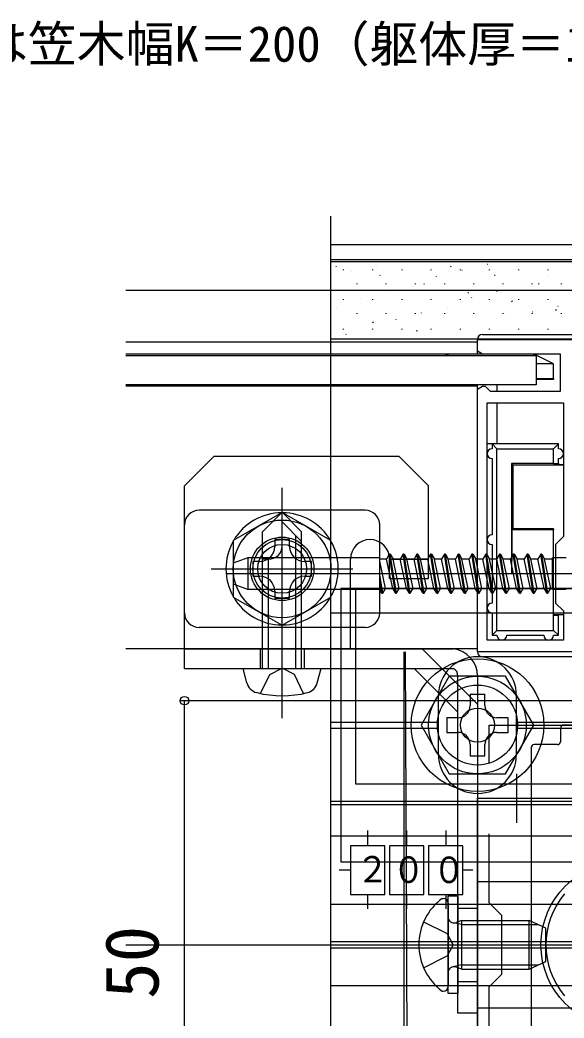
# Model space of a CAD drawing. Units: millimetres, scale not verified. Extents: x -875 to 875, y -1300 to 1294.
# Drawn here: x 348.7 to 460.1, y 101.7 to 306.1 of the extents above; entities that cross this region are included whole.
import ezdxf
from ezdxf.enums import TextEntityAlignment as Align

# ---------------------------------------------------------------- set-up
doc = ezdxf.new("R2010")
doc.units = ezdxf.units.MM
doc.header["$LTSCALE"] = 8
for name, color, linetype in [('0-1_USER1', 3, 'Continuous'), ('0-2_YKK_11', 7, 'Continuous'), ('0-3_YKK_12', 2, 'Continuous'), ('0-4_YKK_13', 4, 'Continuous'), ('0-5_YKK_D', 6, 'Continuous'), ('0-7_YSS_K', 3, 'Continuous')]:
    doc.layers.add(name, color=color, linetype=linetype)
doc.styles.add('ＭＳ ゴシック', font='')
doc.styles.get('ＭＳ ゴシック').set_extended_font_data('MS Gothic')

msp = doc.modelspace()

# ---------------------------------------------------------------- linework, layer by layer
at = {"layer": '0-2_YKK_11'}
for p, q in [((450.362, 151.707), (450.362, 141.707)), ((445.362, 146.707), (455.362, 146.707))]:
    msp.add_line(p, q, dxfattribs=at)
for points in [[(442.362, 176.707), (442.362, 230.507), (443.362, 231.107), (443.962, 231.107), (444.362, 230.707), (444.962, 230.107), (459.362, 230.107), (459.362, 237.707), (443.362, 237.707), (442.362, 238.307), (442.362, 240.707), (462.362, 240.707), (462.362, 193.624), (462.122, 193.257), (462.122, 192.158), (462.362, 191.791), (462.362, 176.707)], [(444.362, 179.107), (444.362, 227.707), (459.962, 227.707), (459.962, 200.307), (458.362, 198.707), (458.362, 186.707), (459.962, 185.107), (459.962, 179.107)], [(442.362, 166.707), (442.362, 66.707), (502.362, 66.707), (502.362, 166.707)]]:
    msp.add_lwpolyline(points, close=True, dxfattribs=at)
for points in [[(444.762, 153.974), (444.762, 161.707), (499.962, 161.707), (499.962, 153.974)], [(444.762, 93.974), (444.762, 108.107), (447.362, 110.707), (447.362, 122.707), (444.762, 125.307), (444.762, 139.441)]]:
    msp.add_lwpolyline(points, dxfattribs=at)
at = {"layer": '0-3_YKK_12'}
for p, q in [((574.368, 250.707), (370.355, 250.707)), ((442.362, 240.107), (370.355, 240.107)), ((442.362, 237.707), (442.362, 240.107)), ((442.362, 237.707), (370.355, 237.707)), ((442.362, 231.107), (370.355, 231.107)), ((442.362, 177.307), (442.362, 231.407)), ((442.362, 177.307), (370.355, 177.307))]:
    msp.add_line(p, q, dxfattribs=at)
at = {"layer": '0-4_YKK_13'}
for p, q in [((412.362, 17.767), (412.362, 265.907)), ((412.362, 260.114), (532.362, 260.114)), ((412.362, 257.059), (532.362, 257.059)), ((412.362, 240.738), (412.362, 257.059)), ((412.362, 256.685), (532.362, 256.685)), ((413.512, 255.473), (413.402, 255.64)), ((421.785, 255.869), (421.778, 255.888)), ((436.972, 255.545), (436.861, 255.712)), ((444.458, 256.022), (444.451, 256.041)), ((414.96, 254.89), (414.96, 254.99)), ((416.527, 254.671), (416.52, 254.69)), ((420.94, 254.89), (420.94, 254.99)), ((422.519, 253.705), (422.408, 253.871)), ((426.92, 254.89), (426.92, 254.99)), ((432.9, 254.89), (432.9, 254.99)), ((433.976, 253.533), (433.969, 253.551)), ((438.88, 254.89), (438.88, 254.99)), ((439.2, 254.825), (439.194, 254.843)), ((444.86, 254.89), (444.86, 254.99)), ((445.978, 253.776), (445.868, 253.943)), ((450.84, 254.89), (450.84, 254.99)), ((456.649, 253.686), (456.643, 253.705)), ((456.82, 254.89), (456.82, 254.99)), ((417.71, 252.04), (417.71, 252.14)), ((423.69, 252.04), (423.69, 252.14)), ((428.985, 251.581), (428.979, 251.6)), ((429.67, 252.04), (429.67, 252.14)), ((431.525, 251.936), (431.415, 252.102)), ((435.65, 252.04), (435.65, 252.14)), ((441.63, 252.04), (441.63, 252.14)), ((447.61, 252.04), (447.61, 252.14)), ((451.659, 251.734), (451.652, 251.753)), ((453.59, 252.04), (453.59, 252.14)), ((454.984, 252.008), (454.874, 252.174)), ((459.57, 252.04), (459.57, 252.14)), ((423.728, 250.383), (423.721, 250.402)), ((440.532, 250.167), (440.421, 250.334)), ((446.401, 250.536), (446.394, 250.555)), ((414.96, 248.81), (414.96, 248.91)), ((418.503, 249.091), (418.497, 249.11)), ((420.94, 248.81), (420.94, 248.91)), ((426.92, 248.81), (426.92, 248.91)), ((432.9, 248.81), (432.9, 248.91)), ((438.88, 248.81), (438.88, 248.91)), ((441.177, 249.244), (441.17, 249.263)), ((444.86, 248.81), (444.86, 248.91)), ((449.538, 248.398), (449.428, 248.565)), ((450.84, 248.81), (450.84, 248.91)), ((456.82, 248.81), (456.82, 248.91)), ((458.859, 247.446), (458.852, 247.464)), ((413.513, 247.139), (413.506, 247.158)), ((417.71, 245.96), (417.71, 246.06)), ((423.69, 245.96), (423.69, 246.06)), ((429.67, 245.96), (429.67, 246.06)), ((430.928, 246.095), (430.921, 246.113)), ((435.65, 245.96), (435.65, 246.06)), ((436.186, 247.292), (436.179, 247.311)), ((441.63, 245.96), (441.63, 246.06)), ((447.61, 245.96), (447.61, 246.06)), ((453.59, 245.96), (453.59, 246.06)), ((453.601, 246.248), (453.595, 246.267)), ((458.544, 246.629), (458.434, 246.796)), ((459.57, 245.96), (459.57, 246.06)), ((421.041, 244.099), (420.931, 244.266)), ((425.704, 244.802), (425.697, 244.821)), ((448.377, 244.956), (448.37, 244.975)), ((414.96, 242.73), (414.96, 242.83)), ((415.455, 241.653), (415.449, 241.672)), ((420.713, 242.851), (420.706, 242.869)), ((420.94, 242.73), (420.94, 242.83)), ((426.92, 242.73), (426.92, 242.83)), ((430.047, 242.33), (429.937, 242.497)), ((432.9, 242.73), (432.9, 242.83)), ((438.129, 241.806), (438.122, 241.825)), ((438.88, 242.73), (438.88, 242.83)), ((443.362, 241.707), (462.363, 241.707)), ((443.386, 243.004), (443.38, 243.023)), ((444.86, 242.73), (444.86, 242.83)), ((450.84, 242.73), (450.84, 242.83)), ((456.82, 242.73), (456.82, 242.83)), ((442.362, 237.707), (442.362, 240.706)), ((435.762, 237.407), (436.362, 237.707)), ((436.362, 237.407), (436.362, 237.707)), ((457.962, 235.707), (453.962, 237.707)), ((446.362, 231.407), (446.362, 230.107)), ((454.362, 232.704), (457.962, 232.673)), ((457.962, 232.496), (454.362, 232.496)), ((457.962, 232.673), (457.962, 232.496)), ((446.362, 227.707), (446.362, 219.307)), ((442.362, 176.709), (442.362, 219.307)), ((445.362, 219.307), (444.362, 219.307)), ((445.362, 219.307), (446.362, 218.307)), ((445.362, 219.307), (445.362, 218.307)), ((458.962, 218.307), (458.962, 219.307)), ((388.362, 216.707), (382.362, 210.707)), ((426.362, 216.707), (388.362, 216.707)), ((426.362, 216.707), (432.362, 210.707)), ((446.362, 181.107), (446.362, 218.307)), ((457.962, 215.307), (457.962, 218.307)), ((445.362, 216.307), (445.362, 200.707)), ((449.362, 215.307), (449.362, 192.707)), ((457.962, 215.307), (449.362, 215.307)), ((449.632, 215.037), (449.632, 201.9)), ((457.962, 215.307), (458.962, 215.273)), ((458.962, 215.273), (458.962, 216.307)), ((458.962, 215.273), (458.962, 215.054)), ((458.962, 215.054), (459.962, 215.054)), ((432.362, 191.707), (432.362, 210.707)), ((402.362, 163.107), (402.362, 210.307)), ((402.362, 179.207), (402.362, 208.207)), ((419.362, 205.707), (385.362, 205.707)), ((382.362, 184.707), (382.362, 202.707)), ((406.362, 199.307), (402.362, 203.307)), ((422.362, 184.707), (422.362, 202.707)), ((405.162, 173.307), (405.162, 200.507)), ((449.632, 201.9), (449.439, 201.707)), ((457.962, 201.707), (449.439, 201.707)), ((457.962, 201.9), (449.632, 201.9)), ((457.962, 201.9), (457.962, 201.707)), ((457.962, 192.707), (457.962, 201.707)), ((425.58, 188.707), (424.313, 196.707)), ((424.511, 196.707), (425.088, 195.707)), ((425.78, 188.707), (424.513, 196.707)), ((428.4, 188.707), (427.133, 196.707)), ((427.331, 196.707), (427.908, 195.707)), ((428.6, 188.707), (427.333, 196.707)), ((429.953, 196.707), (429.375, 195.707)), ((430.153, 196.707), (429.953, 196.707)), ((431.22, 188.707), (429.953, 196.707)), ((430.153, 196.707), (430.73, 195.707)), ((431.42, 188.707), (430.153, 196.707)), ((432.773, 196.707), (432.195, 195.707)), ((432.973, 196.707), (432.773, 196.707)), ((434.04, 188.707), (432.773, 196.707)), ((432.973, 196.707), (433.55, 195.707)), ((434.24, 188.707), (432.973, 196.707)), ((435.593, 196.707), (435.015, 195.707)), ((435.793, 196.707), (435.593, 196.707)), ((436.86, 188.707), (435.593, 196.707)), ((435.793, 196.707), (436.37, 195.707)), ((437.06, 188.707), (435.793, 196.707)), ((438.413, 196.707), (437.835, 195.707)), ((438.613, 196.707), (438.413, 196.707)), ((439.68, 188.707), (438.413, 196.707)), ((438.613, 196.707), (439.19, 195.707)), ((439.88, 188.707), (438.613, 196.707)), ((441.233, 196.707), (440.655, 195.707)), ((441.433, 196.707), (441.233, 196.707)), ((441.433, 196.707), (442.01, 195.707)), ((444.053, 196.707), (443.475, 195.707)), ((444.253, 196.707), (444.053, 196.707)), ((444.362, 196.019), (444.253, 196.707)), ((446.873, 196.707), (446.295, 195.707)), ((447.073, 196.707), (446.873, 196.707)), ((448.14, 188.707), (446.873, 196.707)), ((447.073, 196.707), (447.65, 195.707)), ((448.34, 188.707), (447.073, 196.707)), ((449.693, 196.707), (449.115, 195.707)), ((449.893, 196.707), (449.693, 196.707)), ((450.96, 188.707), (449.693, 196.707)), ((449.893, 196.707), (450.47, 195.707)), ((451.16, 188.707), (449.893, 196.707)), ((452.513, 196.707), (451.935, 195.707)), ((452.713, 196.707), (452.513, 196.707)), ((453.78, 188.707), (452.513, 196.707)), ((452.713, 196.707), (453.29, 195.707)), ((453.98, 188.707), (452.713, 196.707)), ((455.333, 196.707), (454.755, 195.707)), ((455.533, 196.707), (455.333, 196.707)), ((456.6, 188.707), (455.333, 196.707)), ((455.533, 196.707), (456.11, 195.707)), ((456.8, 188.707), (455.533, 196.707)), ((395.362, 195.939), (392.362, 194.848)), ((392.362, 194.848), (392.362, 190.567)), ((422.362, 195.939), (395.362, 195.939)), ((397.802, 195.227), (396.362, 195.227)), ((399.562, 195.707), (398.362, 195.707)), ((399.562, 173.307), (399.562, 195.707)), ((416.362, 177.307), (416.362, 195.707)), ((422.362, 189.397), (422.362, 195.939)), ((423.735, 195.707), (422.362, 195.707)), ((423.537, 189.707), (422.362, 195.274)), ((425.002, 189.707), (423.735, 195.707)), ((424.362, 195.707), (432.362, 195.707)), ((424.362, 191.707), (424.362, 195.707)), ((426.555, 195.707), (425.09, 195.707)), ((426.357, 189.707), (425.091, 195.702)), ((427.822, 189.707), (426.555, 195.707)), ((429.373, 195.707), (427.91, 195.707)), ((429.177, 189.707), (427.911, 195.702)), ((430.642, 189.707), (429.375, 195.707)), ((432.193, 195.707), (430.73, 195.707)), ((431.997, 189.707), (430.73, 195.707)), ((433.462, 189.707), (432.195, 195.707)), ((435.013, 195.707), (433.55, 195.707)), ((434.817, 189.707), (433.55, 195.707)), ((436.282, 189.707), (435.015, 195.707)), ((437.833, 195.707), (436.37, 195.707)), ((437.637, 189.707), (436.37, 195.707)), ((439.102, 189.707), (437.835, 195.707)), ((440.653, 195.707), (439.19, 195.707)), ((440.457, 189.707), (439.19, 195.707)), ((441.922, 189.707), (440.655, 195.707)), ((447.562, 189.707), (446.295, 195.707)), ((449.113, 195.707), (447.65, 195.707)), ((448.917, 189.707), (447.65, 195.707)), ((450.382, 189.707), (449.115, 195.707)), ((451.933, 195.707), (450.47, 195.707)), ((451.737, 189.707), (450.47, 195.707)), ((453.202, 189.707), (451.935, 195.707)), ((454.753, 195.707), (453.29, 195.707)), ((454.557, 189.707), (453.29, 195.707)), ((456.022, 189.707), (454.755, 195.707)), ((457.748, 195.707), (456.11, 195.707)), ((457.377, 189.707), (456.11, 195.707)), ((457.748, 189.467), (457.748, 195.947)), ((457.963, 195.947), (457.748, 195.947)), ((387.862, 193.707), (416.862, 193.707)), ((469.362, 192.707), (391.039, 192.707)), ((406.922, 192.187), (408.362, 192.187)), ((422.96, 188.707), (422.362, 192.484)), ((457.962, 192.707), (449.362, 192.707)), ((422.76, 188.707), (422.362, 191.221)), ((424.362, 191.707), (432.362, 191.707)), ((422.362, 189.475), (395.362, 189.475)), ((422.76, 188.707), (422.362, 189.397)), ((422.76, 188.707), (422.96, 188.707)), ((422.96, 188.707), (423.537, 189.707)), ((425.002, 189.707), (423.537, 189.707)), ((425.58, 188.707), (425.002, 189.707)), ((425.58, 188.707), (425.78, 188.707)), ((425.78, 188.707), (426.357, 189.707)), ((427.822, 189.707), (426.357, 189.707)), ((428.4, 188.707), (427.822, 189.707)), ((428.4, 188.707), (428.6, 188.707)), ((428.6, 188.707), (429.177, 189.707)), ((430.64, 189.707), (429.177, 189.707)), ((431.22, 188.707), (430.642, 189.707)), ((431.22, 188.707), (431.42, 188.707)), ((431.42, 188.707), (431.997, 189.707)), ((433.46, 189.707), (431.997, 189.707)), ((434.04, 188.707), (433.462, 189.707)), ((434.04, 188.707), (434.24, 188.707)), ((434.24, 188.707), (434.817, 189.707)), ((436.28, 189.707), (434.817, 189.707)), ((436.86, 188.707), (436.282, 189.707)), ((436.86, 188.707), (437.06, 188.707)), ((437.06, 188.707), (437.637, 189.707)), ((439.1, 189.707), (437.637, 189.707)), ((439.68, 188.707), (439.102, 189.707)), ((439.68, 188.707), (439.88, 188.707)), ((439.88, 188.707), (440.457, 189.707)), ((441.92, 189.707), (440.457, 189.707)), ((442.5, 188.707), (442.7, 188.707)), ((442.7, 188.707), (443.277, 189.707)), ((445.32, 188.707), (444.742, 189.707)), ((445.52, 188.707), (446.097, 189.707)), ((447.56, 189.707), (446.097, 189.707)), ((448.14, 188.707), (447.562, 189.707)), ((448.14, 188.707), (448.34, 188.707)), ((448.34, 188.707), (448.917, 189.707)), ((450.38, 189.707), (448.917, 189.707)), ((450.96, 188.707), (450.382, 189.707)), ((450.96, 188.707), (451.16, 188.707)), ((451.16, 188.707), (451.737, 189.707)), ((453.2, 189.707), (451.737, 189.707)), ((453.78, 188.707), (453.202, 189.707)), ((453.78, 188.707), (453.98, 188.707)), ((453.98, 188.707), (454.557, 189.707)), ((456.02, 189.707), (454.557, 189.707)), ((456.6, 188.707), (456.022, 189.707)), ((456.6, 188.707), (456.8, 188.707)), ((456.8, 188.707), (457.377, 189.707)), ((457.748, 189.707), (457.377, 189.707)), ((457.963, 189.467), (457.748, 189.467)), ((412.362, 184.707), (532.362, 184.707)), ((445.362, 184.707), (445.362, 180.107)), ((457.962, 184.378), (459.962, 184.378)), ((458.962, 184.142), (457.962, 184.107)), ((458.962, 184.361), (459.962, 184.361)), ((458.962, 184.142), (458.962, 184.361)), ((458.962, 180.107), (458.962, 184.142)), ((419.362, 181.707), (385.362, 181.707)), ((446.362, 181.107), (445.362, 180.107)), ((445.362, 180.107), (446.362, 180.107)), ((448.362, 180.107), (455.962, 180.107)), ((458.962, 180.107), (457.962, 181.107)), ((457.962, 180.107), (458.962, 180.107)), ((382.362, 177.307), (437.362, 177.307)), ((397.862, 177.307), (397.862, 173.307)), ((406.862, 177.307), (406.862, 173.307)), ((427.362, 40.705), (427.362, 176.707)), ((428.23, 41.58), (427.612, 176.707)), ((442.362, 165.994), (431.048, 177.307)), ((462.363, 175.707), (443.362, 175.707)), ((382.362, 173.307), (437.362, 173.307)), ((395.154, 170.348), (394.362, 173.307)), ((394.362, 173.307), (410.362, 173.307)), ((397.962, 168.174), (399.845, 172.036)), ((399.845, 172.036), (402.362, 173.374)), ((409.569, 170.348), (410.362, 173.307)), ((429.391, 173.307), (438.362, 164.337)), ((438.362, 102.707), (438.362, 171.707)), ((434.362, 155.707), (434.362, 167.707)), ((440.862, 168.007), (440.862, 165.707)), ((440.862, 168.007), (443.862, 168.007)), ((443.862, 165.707), (443.862, 168.007)), ((450.362, 155.707), (450.362, 167.707)), ((412.362, 162.307), (434.362, 162.307)), ((436.062, 163.207), (436.062, 160.207)), ((438.362, 163.207), (436.062, 163.207)), ((448.662, 163.207), (446.362, 163.207)), ((448.662, 160.207), (448.662, 163.207)), ((450.362, 162.307), (494.362, 162.307)), ((484.762, 161.707), (459.962, 161.707)), ((412.362, 161.107), (434.362, 161.107)), ((436.062, 160.207), (438.362, 160.207)), ((446.362, 160.207), (448.662, 160.207)), ((450.362, 161.107), (494.362, 161.107)), ((459.362, 161.108), (459.362, 158.307)), ((440.862, 157.707), (440.862, 155.407)), ((458.762, 157.707), (453.962, 157.707)), ((453.362, 157.108), (453.362, 76.307)), ((412.362, 139.007), (532.362, 139.007)), ((419.862, 140.127), (419.862, 137.007)), ((427.862, 140.127), (427.862, 137.007)), ((435.862, 140.127), (435.862, 137.007)), ((416.362, 132.007), (414.02, 132.007)), ((441.431, 132.007), (439.362, 132.007)), ((419.862, 127.007), (419.862, 124.058)), ((427.862, 127.007), (427.862, 124.058)), ((435.862, 127.007), (435.862, 124.058)), ((412.362, 125.007), (532.362, 125.007)), ((435.162, 126.207), (435.362, 126.207)), ((436.362, 125.207), (436.362, 108.207)), ((438.362, 124.207), (442.362, 124.207)), ((431.338, 121.407), (436.172, 118.997)), ((439.162, 120.841), (437.315, 121.228)), ((439.162, 121.707), (437.971, 121.275)), ((439.162, 111.707), (439.162, 121.707)), ((452.962, 111.707), (452.962, 121.707)), ((456.362, 120.107), (452.962, 121.707)), ((437.389, 116.707), (436.172, 118.997)), ((456.362, 113.307), (456.362, 120.107)), ((466.211, 117.307), (412.362, 117.307)), ((428.362, 116.707), (457.76, 116.707)), ((437.389, 116.707), (436.172, 114.417)), ((412.362, 116.107), (466.211, 116.107)), ((431.338, 112.007), (436.172, 114.417)), ((439.162, 112.573), (437.315, 112.187)), ((452.962, 111.707), (456.362, 113.307)), ((439.162, 111.707), (437.971, 112.14)), ((412.362, 108.407), (532.362, 108.407)), ((438.362, 109.207), (442.362, 109.207)), ((435.162, 107.207), (435.362, 107.207))]:
    msp.add_line(p, q, dxfattribs=at)
for points in [[(532.362, 257.059), (532.362, 240.738), (412.362, 240.738)], [(370.355, 237.407), (454.362, 237.407), (454.362, 231.407), (370.355, 231.407)], [(453.962, 237.407), (453.962, 237.707), (436.362, 237.707)], [(457.962, 232.673), (457.962, 235.707), (454.362, 235.707)], [(446.362, 218.307), (457.962, 218.307), (458.962, 219.307), (445.362, 219.307)], [(449.362, 215.307), (449.632, 215.037), (459.962, 215.037)], [(382.362, 173.307), (382.362, 177.307), (382.362, 210.707)], [(398.362, 173.307), (398.362, 201.307), (402.362, 205.307)], [(406.362, 173.307), (406.362, 201.307), (402.362, 205.307)], [(403.882, 198.267), (403.882, 199.707), (400.842, 199.707), (400.842, 198.267)], [(445.362, 198.707), (445.362, 192.707), (445.362, 186.707)], [(424.511, 196.707), (424.311, 196.707), (423.733, 195.707)], [(427.331, 196.707), (427.131, 196.707), (426.553, 195.707)], [(442.5, 188.707), (442.362, 189.579), (441.233, 196.707)], [(442.7, 188.707), (442.362, 190.842), (441.433, 196.707)], [(445.32, 188.707), (444.362, 194.757), (444.053, 196.707)], [(444.253, 196.707), (444.362, 196.519), (444.83, 195.707)], [(395.362, 195.939), (395.362, 189.475), (392.362, 190.567)], [(396.362, 195.227), (396.362, 192.187), (397.802, 192.187)], [(408.362, 192.187), (408.362, 195.227), (406.922, 195.227)], [(443.473, 195.707), (442.362, 195.707), (442.01, 195.707)], [(443.277, 189.707), (442.362, 194.042), (442.01, 195.707)], [(444.742, 189.707), (444.362, 191.51), (443.475, 195.707)], [(445.52, 188.707), (445.363, 189.7), (444.362, 196.019)], [(446.293, 195.707), (445.363, 195.707), (444.83, 195.707)], [(446.097, 189.707), (445.363, 193.186), (444.83, 195.707)], [(460.548, 195.947), (458.362, 195.947), (457.963, 195.947)], [(446.362, 181.107), (457.962, 181.107), (457.962, 184.107), (457.962, 192.707)], [(400.842, 189.147), (400.842, 187.707), (403.882, 187.707), (403.882, 189.147)], [(417.362, 189.707), (417.362, 149.707), (527.362, 149.707)], [(417.362, 189.707), (527.362, 189.707), (527.362, 149.707)], [(442.5, 188.707), (442.362, 188.947), (441.922, 189.707)], [(444.74, 189.707), (444.362, 189.707), (443.277, 189.707)], [(445.32, 188.707), (445.363, 188.707), (445.52, 188.707)], [(460.548, 189.467), (458.362, 189.467), (457.963, 189.467)], [(406.762, 168.174), (404.878, 172.036), (402.362, 173.374)], [(442.362, 171.707), (442.362, 102.707), (438.362, 102.707)], [(440.862, 155.407), (443.862, 155.407), (443.862, 157.707)], [(412.362, 145.426), (412.362, 146.123), (532.362, 146.123)], [(412.362, 87.647), (412.362, 145.426), (532.362, 145.426)], [(439.162, 121.707), (447.362, 121.707), (452.962, 121.707)], [(439.162, 120.841), (447.362, 120.841), (454.802, 120.841)], [(439.162, 112.573), (447.362, 112.573), (454.802, 112.573)], [(439.162, 111.707), (447.362, 111.707), (452.962, 111.707)]]:
    msp.add_lwpolyline(points, dxfattribs=at)
for points in [[(402.362, 205.254), (392.362, 199.481), (392.362, 187.934), (402.362, 182.16), (412.362, 187.934), (412.362, 199.481)], [(414.362, 133.707), (470.362, 133.707), (470.362, 189.707), (414.362, 189.707)], [(436.588, 171.707), (430.815, 161.707), (436.588, 151.707), (448.135, 151.707), (453.909, 161.707), (448.135, 171.707)], [(502.362, 146.707), (502.362, 86.707), (442.362, 86.707), (442.362, 146.707)], [(416.362, 127.007), (423.362, 127.007), (423.362, 137.007), (416.362, 137.007)], [(424.362, 127.007), (431.362, 127.007), (431.362, 137.007), (424.362, 137.007)], [(432.362, 127.007), (439.362, 127.007), (439.362, 137.007), (432.362, 137.007)], [(442.362, 103.707), (442.362, 129.707), (502.362, 129.707), (502.362, 103.707)], [(438.362, 126.707), (438.362, 106.707), (436.362, 106.707), (436.362, 126.707)]]:
    msp.add_lwpolyline(points, close=True, dxfattribs=at)
for centre, radius in [((402.362, 193.707), 10), ((402.362, 193.707), 6.5), ((402.362, 193.707), 6), ((402.362, 193.707), 5), ((442.362, 161.707), 13.6), ((442.362, 161.707), 10), ((442.362, 161.707), 8.2), ((442.362, 161.707), 3.5), ((472.362, 116.707), 17), ((472.362, 116.707), 17)]:
    msp.add_circle(centre, radius, dxfattribs=at)
for centre, radius, start, end in [((445.362, 217.307), 1, 90, 270), ((458.962, 217.307), 1, 270, 90), ((385.362, 202.707), 3, 90, 180), ((402.362, 193.707), 11.5, 90.40815, 149.59185), ((402.362, 193.707), 11.5, 30.40815, 89.59185), ((419.362, 202.707), 3, 0, 90), ((445.362, 199.707), 1, 90, 270), ((402.362, 193.707), 11.5, 150.40815, 209.59185), ((399.695, 198.371), 2.667, 267.13402, 0), ((402.362, 193.707), 11.5, 330.40815, 29.59185), ((420.362, 195.707), 4, 0, 180), ((397.802, 198.267), 3.04, 270, 0), ((406.922, 198.267), 3.04, 180, 270), ((397.802, 189.147), 3.04, 0, 90), ((406.922, 189.147), 3.04, 90, 180), ((402.362, 193.707), 11.5, 210.40815, 269.59185), ((402.362, 193.707), 11.5, 270.40815, 329.59185), ((445.362, 185.707), 1, 90, 270), ((385.362, 184.707), 3, 180, 270), ((419.362, 184.707), 3, 270, 0), ((447.362, 180.107), 1, 180, 0), ((456.962, 180.107), 1, 180, 0), ((436.819, 171.791), 5.543, 359.13451, 84.38609), ((442.362, 167.707), 8, 0, 180), ((436.697, 171.78), 1.666, 357.50978, 66.50099), ((397.859, 171.073), 2.8, 195, 255.67668), ((406.864, 171.073), 2.8, 284.32332, 345), ((402.362, 188.707), 21, 255.67668, 284.32332), ((438.362, 165.707), 2.5, 270, 0), ((446.362, 165.707), 2.5, 180, 270), ((438.362, 157.707), 2.5, 0, 90), ((446.362, 157.707), 2.5, 90, 180), ((442.362, 155.707), 8, 180, 0), ((472.362, 116.707), 16, 139.3793, 220.6207), ((442.162, 116.707), 11.8, 126.38156, 233.61844), ((435.362, 125.207), 1, 0, 90), ((437.562, 122.403), 1.2, 180, 289.96957), ((437.562, 111.012), 1.2, 70.03043, 180), ((435.362, 108.207), 1, 270, 0)]:
    msp.add_arc(centre, radius, start, end, dxfattribs=at)
for centre, major_axis, ratio, start_param, end_param in [((443.362, 240.706), (0, 1.002), 0.998135, 6.2831853, 7.8539816), ((449.44, 192.707), (0, -9), 0.008727, 3.1503193, 4.712389), ((443.362, 176.709), (0, -1.002), 0.998135, 4.712389, 6.2831853), ((459.962, 161.107), (-0.424, 0.424), 0.999695, 5.4979394, 7.0684312), ((453.962, 157.107), (-0.424, 0.424), 0.999695, 5.4979394, 7.0684312), ((458.762, 158.308), (0.424, -0.424), 0.999695, 5.4979394, 7.0684312)]:
    msp.add_ellipse(centre, major_axis=major_axis, ratio=ratio, start_param=start_param, end_param=end_param, dxfattribs=at)
at = {"layer": '0-5_YKK_D'}
for p, q in [((441.962, 166.707), (381.362, 166.707)), ((382.362, 66.707), (382.362, 166.707))]:
    msp.add_line(p, q, dxfattribs=at)
msp.add_circle((382.362, 166.707), 0.875, dxfattribs=at)
at = {"layer": '0-7_YSS_K'}
msp.add_line((370.355, 116.707), (574.368, 116.707), dxfattribs=at)

# ---------------------------------------------------------------- texts
at = {"layer": '0-1_USER1', "style": 'ＭＳ ゴシック'}
msp.add_text('本図は笠木幅K＝200（躯体厚＝165）、見付60㎜を示す。', height=7.331, dxfattribs=at).set_placement((320.318, 295.364), align=Align.BOTTOM_LEFT)
at = {"layer": '0-4_YKK_13', "style": 'ＭＳ ゴシック', "width": 0.9}
for s, p in [('２', (417.55, 127.844)), ('０', (424.927, 127.764)), ('０', (433.201, 127.727))]:
    msp.add_text(s, height=5.422, dxfattribs=at).set_placement(p, align=Align.BOTTOM_LEFT)
at = {"layer": '0-5_YKK_D', "style": 'ＭＳ ゴシック'}
msp.add_text('50', height=11, rotation=90, dxfattribs=at).set_placement((380.362, 105.628), align=Align.BOTTOM_LEFT)

doc.saveas('drawing.dxf')
